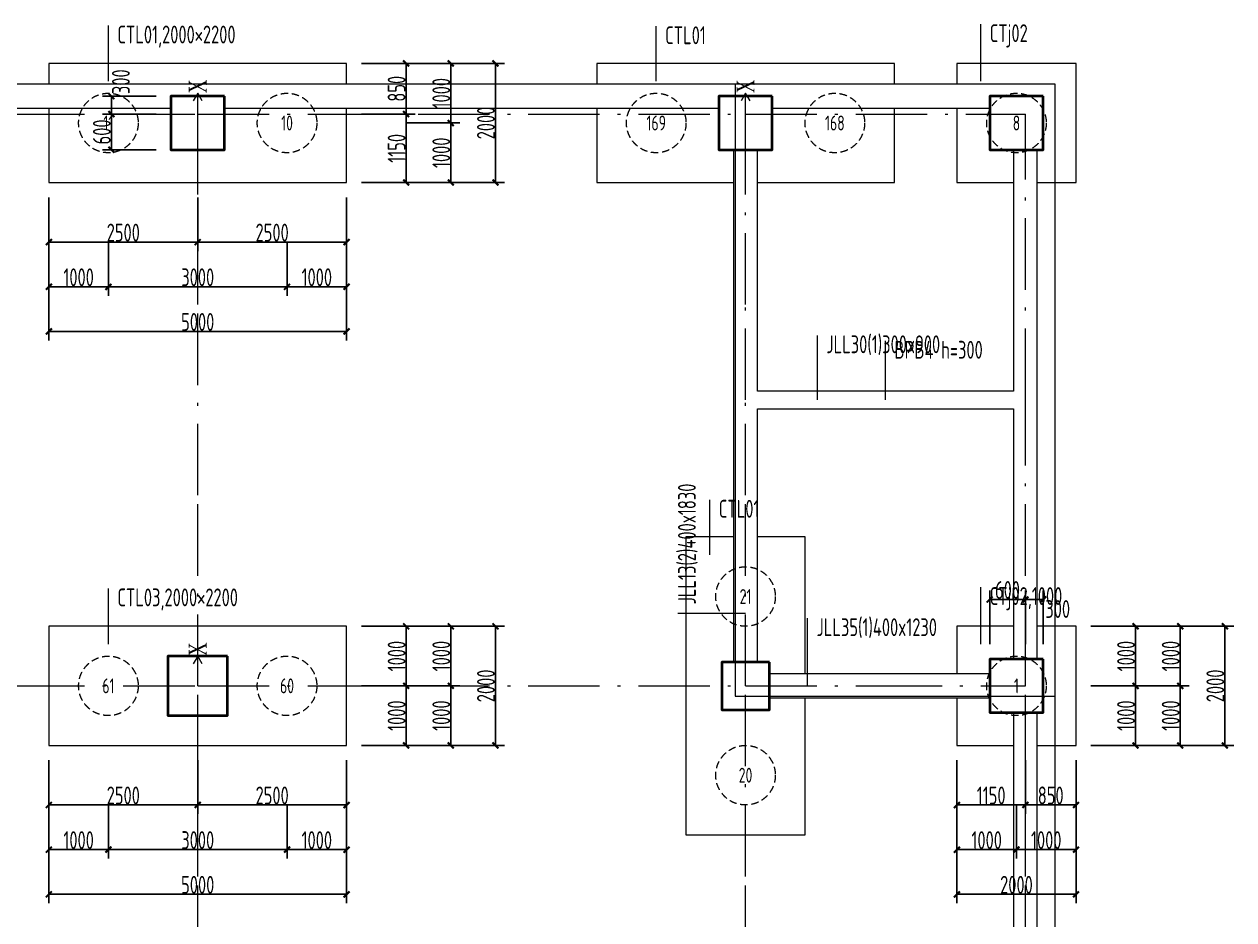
# Model space of a CAD drawing. Header units: millimetres. Extents: x -865 to 70685, y -24438 to 83753.
# Drawn here: x 49971 to 70285, y 68316 to 83353 of the extents above; entities that cross this region are included whole.
import ezdxf
from ezdxf.enums import TextEntityAlignment as Align

# ---------------------------------------------------------------- set-up
doc = ezdxf.new("R2010")
doc.units = ezdxf.units.MM
doc.header["$MEASUREMENT"] = 0
doc.linetypes.add('点划线', pattern=[1850, 1200, -300, 50, -300])
doc.linetypes.add('短虚线', pattern=[187.5, 125, -62.5])
for name, color, linetype, lineweight in [('基础构件标注', 3, 'Continuous', 18), ('基础梁集中标注', 2, 'Continuous', 18), ('基础集中标注', 7, 'Continuous', 18), ('承台基础', 23, 'Continuous', 18), ('承台集中标注', 7, 'Continuous', 18), ('拉梁', 7, 'Continuous', 18), ('桩', 6, 'Continuous', 18), ('砼柱', 2, 'Continuous', 35), ('筏板基础', 7, 'Continuous', 18), ('网格', 9, '点划线', 18), ('轴线', 9, '点划线', 18)]:
    doc.layers.add(name, color=color, linetype=linetype, lineweight=lineweight)
doc.styles.add('样式 1', font='yjkeng.shx', dxfattribs={"width": 0.7, "height": 300, "bigfont": 'yjkchn.shx'})
doc.styles.add('样式 6', font='', dxfattribs={"width": 0.7, "height": 500})
doc.styles.add('盈建科标注', font='yjkeng.shx', dxfattribs={"width": 0.7, "height": 300, "bigfont": 'yjkchn.shx'})
doc.styles.get('样式 6').set_extended_font_data('Times New Roman')
doc.dimstyles.new('盈建科结构', dxfattribs={"dimscale": 100, "dimtxt": 3, "dimasz": 1, "dimexe": 1.5, "dimexo": 1.5, "dimgap": 1, "dimtad": 1, "dimdec": 0, "dimzin": 0, "dimdsep": 46, "dimtxsty": '盈建科标注', "dimblk": 'ARCHTICK', "dimcen": 0.09, "dimclrt": 7, "dimadec": 0, "dimazin": 0, "dimtfac": 1, "dimtdec": 4, "dimtix": 1, "dimtmove": 2, "dimatfit": 3, "dimfxl": 1, "dimtolj": 1, "dimtzin": 0, "dimarcsym": 0})

# ---------------------------------------------------------------- blocks, each defined once
blk = doc.blocks.new('_ArchTick')
at = {"color": 0, "const_width": 0.35}
blk.add_lwpolyline([(-0.5, -0.5), (0.5, 0.5)], dxfattribs=at)
blk = doc.blocks.new('*D2')
at = {"layer": 'Defpoints', "color": 0}
for p in [(65635, 71244), (66785, 71244), (66785, 70244)]:
    blk.add_point(p, dxfattribs=at)
at = {"layer": '基础构件标注', "color": 0, "lineweight": -2}
for p, q in [((65635, 70994), (65635, 70094)), ((66785, 70994), (66785, 70094)), ((65635, 70244), (66785, 70244))]:
    blk.add_line(p, q, dxfattribs=at)
at = {"layer": '基础构件标注', "color": 0, "lineweight": -2, "xscale": 100, "yscale": 100, "zscale": 100, "rotation": 180}
blk.add_blockref('_ArchTick', (65635, 70244), dxfattribs=at)
at = {"layer": '基础构件标注', "color": 0, "lineweight": -2, "xscale": 100, "yscale": 100, "zscale": 100}
blk.add_blockref('_ArchTick', (66785, 70244), dxfattribs=at)
at = {"layer": '基础构件标注', "color": 7, "lineweight": 18, "insert": (66210, 70404), "char_height": 300, "attachment_point": 5, "style": '盈建科标注'}
blk.add_mtext('\\A1;1150', dxfattribs=at)
blk = doc.blocks.new('*D3')
at = {"layer": 'Defpoints', "color": 0}
for p in [(66785, 71244), (67635, 71244), (67635, 70244)]:
    blk.add_point(p, dxfattribs=at)
at = {"layer": '基础构件标注', "color": 0, "lineweight": -2}
for p, q in [((66785, 70994), (66785, 70094)), ((67635, 70994), (67635, 70094)), ((66785, 70244), (67635, 70244))]:
    blk.add_line(p, q, dxfattribs=at)
at = {"layer": '基础构件标注', "color": 0, "lineweight": -2, "xscale": 100, "yscale": 100, "zscale": 100, "rotation": 180}
blk.add_blockref('_ArchTick', (66785, 70244), dxfattribs=at)
at = {"layer": '基础构件标注', "color": 0, "lineweight": -2, "xscale": 100, "yscale": 100, "zscale": 100}
blk.add_blockref('_ArchTick', (67635, 70244), dxfattribs=at)
at = {"layer": '基础构件标注', "color": 7, "lineweight": 18, "insert": (67210, 70404), "char_height": 300, "attachment_point": 5, "style": '盈建科标注'}
blk.add_mtext('\\A1;850', dxfattribs=at)
blk = doc.blocks.new('*D4')
at = {"layer": 'Defpoints', "color": 0}
for p in [(65635, 70244), (66635, 70244), (66635, 69494)]:
    blk.add_point(p, dxfattribs=at)
at = {"layer": '基础构件标注', "color": 0, "lineweight": -2}
for p, q in [((65635, 70244), (65635, 69344)), ((66635, 70244), (66635, 69344)), ((65635, 69494), (66635, 69494))]:
    blk.add_line(p, q, dxfattribs=at)
at = {"layer": '基础构件标注', "color": 0, "lineweight": -2, "xscale": 100, "yscale": 100, "zscale": 100, "rotation": 180}
blk.add_blockref('_ArchTick', (65635, 69494), dxfattribs=at)
at = {"layer": '基础构件标注', "color": 0, "lineweight": -2, "xscale": 100, "yscale": 100, "zscale": 100}
blk.add_blockref('_ArchTick', (66635, 69494), dxfattribs=at)
at = {"layer": '基础构件标注', "color": 7, "lineweight": 18, "insert": (66135, 69654), "char_height": 300, "attachment_point": 5, "style": '盈建科标注'}
blk.add_mtext('\\A1;1000', dxfattribs=at)
blk = doc.blocks.new('*D5')
at = {"layer": 'Defpoints', "color": 0}
for p in [(66635, 70244), (67635, 70244), (67635, 69494)]:
    blk.add_point(p, dxfattribs=at)
at = {"layer": '基础构件标注', "color": 0, "lineweight": -2}
for p, q in [((66635, 70244), (66635, 69344)), ((67635, 70244), (67635, 69344)), ((66635, 69494), (67635, 69494))]:
    blk.add_line(p, q, dxfattribs=at)
at = {"layer": '基础构件标注', "color": 0, "lineweight": -2, "xscale": 100, "yscale": 100, "zscale": 100, "rotation": 180}
blk.add_blockref('_ArchTick', (66635, 69494), dxfattribs=at)
at = {"layer": '基础构件标注', "color": 0, "lineweight": -2, "xscale": 100, "yscale": 100, "zscale": 100}
blk.add_blockref('_ArchTick', (67635, 69494), dxfattribs=at)
at = {"layer": '基础构件标注', "color": 7, "lineweight": 18, "insert": (67135, 69654), "char_height": 300, "attachment_point": 5, "style": '盈建科标注'}
blk.add_mtext('\\A1;1000', dxfattribs=at)
blk = doc.blocks.new('*D6')
at = {"layer": 'Defpoints', "color": 0}
for p in [(65635, 71244), (67635, 71244), (67635, 68744)]:
    blk.add_point(p, dxfattribs=at)
at = {"layer": '基础构件标注', "color": 0, "lineweight": -2}
for p, q in [((65635, 70994), (65635, 68594)), ((67635, 70994), (67635, 68594)), ((65635, 68744), (67635, 68744))]:
    blk.add_line(p, q, dxfattribs=at)
at = {"layer": '基础构件标注', "color": 0, "lineweight": -2, "xscale": 100, "yscale": 100, "zscale": 100, "rotation": 180}
blk.add_blockref('_ArchTick', (65635, 68744), dxfattribs=at)
at = {"layer": '基础构件标注', "color": 0, "lineweight": -2, "xscale": 100, "yscale": 100, "zscale": 100}
blk.add_blockref('_ArchTick', (67635, 68744), dxfattribs=at)
at = {"layer": '基础构件标注', "color": 7, "lineweight": 18, "insert": (66635, 68904), "char_height": 300, "attachment_point": 5, "style": '盈建科标注'}
blk.add_mtext('\\A1;2000', dxfattribs=at)
blk = doc.blocks.new('*D7')
at = {"layer": 'Defpoints', "color": 0}
for p in [(67635, 72244), (68635, 72244), (67635, 71244)]:
    blk.add_point(p, dxfattribs=at)
at = {"layer": '基础构件标注', "color": 0, "lineweight": -2}
for p, q in [((67885, 72244), (68785, 72244)), ((68635, 71244), (68635, 72244)), ((67885, 71244), (68785, 71244))]:
    blk.add_line(p, q, dxfattribs=at)
at = {"layer": '基础构件标注', "color": 0, "lineweight": -2, "xscale": 100, "yscale": 100, "zscale": 100}
for p, rotation in [((68635, 72244), 90), ((68635, 71244), 270)]:
    blk.add_blockref('_ArchTick', p, dxfattribs=dict(at, rotation=rotation))
at = {"layer": '基础构件标注', "color": 7, "lineweight": 18, "insert": (68475, 71744), "char_height": 300, "attachment_point": 5, "rotation": 90, "style": '盈建科标注'}
blk.add_mtext('\\A1;1000', dxfattribs=at)
blk = doc.blocks.new('*D8')
at = {"layer": 'Defpoints', "color": 0}
for p in [(67635, 73244), (68635, 73244), (67635, 72244)]:
    blk.add_point(p, dxfattribs=at)
at = {"layer": '基础构件标注', "color": 0, "lineweight": -2}
for p, q in [((67885, 73244), (68785, 73244)), ((68635, 72244), (68635, 73244)), ((67885, 72244), (68785, 72244))]:
    blk.add_line(p, q, dxfattribs=at)
at = {"layer": '基础构件标注', "color": 0, "lineweight": -2, "xscale": 100, "yscale": 100, "zscale": 100}
for p, rotation in [((68635, 73244), 90), ((68635, 72244), 270)]:
    blk.add_blockref('_ArchTick', p, dxfattribs=dict(at, rotation=rotation))
at = {"layer": '基础构件标注', "color": 7, "lineweight": 18, "insert": (68475, 72744), "char_height": 300, "attachment_point": 5, "rotation": 90, "style": '盈建科标注'}
blk.add_mtext('\\A1;1000', dxfattribs=at)
blk = doc.blocks.new('*D9')
at = {"layer": 'Defpoints', "color": 0}
for p in [(68635, 72244), (69385, 72244), (68635, 71244)]:
    blk.add_point(p, dxfattribs=at)
at = {"layer": '基础构件标注', "color": 0, "lineweight": -2}
for p, q in [((68635, 72244), (69535, 72244)), ((69385, 71244), (69385, 72244)), ((68635, 71244), (69535, 71244))]:
    blk.add_line(p, q, dxfattribs=at)
at = {"layer": '基础构件标注', "color": 0, "lineweight": -2, "xscale": 100, "yscale": 100, "zscale": 100}
for p, rotation in [((69385, 72244), 90), ((69385, 71244), 270)]:
    blk.add_blockref('_ArchTick', p, dxfattribs=dict(at, rotation=rotation))
at = {"layer": '基础构件标注', "color": 7, "lineweight": 18, "insert": (69225, 71744), "char_height": 300, "attachment_point": 5, "rotation": 90, "style": '盈建科标注'}
blk.add_mtext('\\A1;1000', dxfattribs=at)
blk = doc.blocks.new('*D10')
at = {"layer": 'Defpoints', "color": 0}
for p in [(68635, 73244), (69385, 73244), (68635, 72244)]:
    blk.add_point(p, dxfattribs=at)
at = {"layer": '基础构件标注', "color": 0, "lineweight": -2}
for p, q in [((68635, 73244), (69535, 73244)), ((69385, 72244), (69385, 73244)), ((68635, 72244), (69535, 72244))]:
    blk.add_line(p, q, dxfattribs=at)
at = {"layer": '基础构件标注', "color": 0, "lineweight": -2, "xscale": 100, "yscale": 100, "zscale": 100}
for p, rotation in [((69385, 73244), 90), ((69385, 72244), 270)]:
    blk.add_blockref('_ArchTick', p, dxfattribs=dict(at, rotation=rotation))
at = {"layer": '基础构件标注', "color": 7, "lineweight": 18, "insert": (69225, 72744), "char_height": 300, "attachment_point": 5, "rotation": 90, "style": '盈建科标注'}
blk.add_mtext('\\A1;1000', dxfattribs=at)
blk = doc.blocks.new('*D11')
at = {"layer": 'Defpoints', "color": 0}
for p in [(67635, 73244), (70135, 73244), (67635, 71244)]:
    blk.add_point(p, dxfattribs=at)
at = {"layer": '基础构件标注', "color": 0, "lineweight": -2}
for p, q in [((67885, 73244), (70285, 73244)), ((70135, 71244), (70135, 73244)), ((67885, 71244), (70285, 71244))]:
    blk.add_line(p, q, dxfattribs=at)
at = {"layer": '基础构件标注', "color": 0, "lineweight": -2, "xscale": 100, "yscale": 100, "zscale": 100}
for p, rotation in [((70135, 73244), 90), ((70135, 71244), 270)]:
    blk.add_blockref('_ArchTick', p, dxfattribs=dict(at, rotation=rotation))
at = {"layer": '基础构件标注', "color": 7, "lineweight": 18, "insert": (69975, 72244), "char_height": 300, "attachment_point": 5, "rotation": 90, "style": '盈建科标注'}
blk.add_mtext('\\A1;2000', dxfattribs=at)
blk = doc.blocks.new('*D12')
at = {"layer": 'Defpoints', "color": 0}
for p in [(66785, 73694), (66185, 72694), (66785, 72694)]:
    blk.add_point(p, dxfattribs=at)
at = {"layer": '基础构件标注', "color": 0, "lineweight": -2}
for p, q in [((66185, 72944), (66185, 73844)), ((66785, 72944), (66785, 73844)), ((66185, 73694), (66785, 73694))]:
    blk.add_line(p, q, dxfattribs=at)
at = {"layer": '基础构件标注', "color": 0, "lineweight": -2, "xscale": 100, "yscale": 100, "zscale": 100, "rotation": 180}
blk.add_blockref('_ArchTick', (66185, 73694), dxfattribs=at)
at = {"layer": '基础构件标注', "color": 0, "lineweight": -2, "xscale": 100, "yscale": 100, "zscale": 100}
blk.add_blockref('_ArchTick', (66785, 73694), dxfattribs=at)
at = {"layer": '基础构件标注', "color": 7, "lineweight": 18, "insert": (66485, 73854), "char_height": 300, "attachment_point": 5, "style": '盈建科标注'}
blk.add_mtext('\\A1;600', dxfattribs=at)
blk = doc.blocks.new('*D13')
at = {"layer": 'Defpoints', "color": 0}
for p in [(67085, 73694), (66785, 72694), (67085, 72694)]:
    blk.add_point(p, dxfattribs=at)
at = {"layer": '基础构件标注', "color": 0, "lineweight": -2}
for p, q in [((66785, 72944), (66785, 73844)), ((67085, 72944), (67085, 73844)), ((66785, 73694), (67085, 73694))]:
    blk.add_line(p, q, dxfattribs=at)
at = {"layer": '基础构件标注', "color": 0, "lineweight": -2, "xscale": 100, "yscale": 100, "zscale": 100, "rotation": 180}
blk.add_blockref('_ArchTick', (66785, 73694), dxfattribs=at)
at = {"layer": '基础构件标注', "color": 0, "lineweight": -2, "xscale": 100, "yscale": 100, "zscale": 100}
blk.add_blockref('_ArchTick', (67085, 73694), dxfattribs=at)
at = {"layer": '基础构件标注', "color": 7, "lineweight": 18, "insert": (67328, 73534), "char_height": 300, "attachment_point": 5, "style": '盈建科标注'}
blk.add_mtext('\\A1;300', dxfattribs=at)
blk = doc.blocks.new('*D41')
at = {"layer": 'Defpoints', "color": 0}
for p in [(55385, 81844), (56385, 81844), (55385, 80694)]:
    blk.add_point(p, dxfattribs=at)
at = {"layer": '基础构件标注', "color": 0, "lineweight": -2}
for p, q in [((55635, 81844), (56535, 81844)), ((56385, 80694), (56385, 81844)), ((55635, 80694), (56535, 80694))]:
    blk.add_line(p, q, dxfattribs=at)
at = {"layer": '基础构件标注', "color": 0, "lineweight": -2, "xscale": 100, "yscale": 100, "zscale": 100}
for p, rotation in [((56385, 81844), 90.00000250447822), ((56385, 80694), 270.0000025044782)]:
    blk.add_blockref('_ArchTick', p, dxfattribs=dict(at, rotation=rotation))
at = {"layer": '基础构件标注', "color": 7, "lineweight": 18, "insert": (56225, 81269), "char_height": 300, "attachment_point": 5, "rotation": 90, "style": '盈建科标注'}
blk.add_mtext('\\A1;1150', dxfattribs=at)
blk = doc.blocks.new('*D42')
at = {"layer": 'Defpoints', "color": 0}
for p in [(55385, 82694), (56385, 82694), (55385, 81844)]:
    blk.add_point(p, dxfattribs=at)
at = {"layer": '基础构件标注', "color": 0, "lineweight": -2}
for p, q in [((55635, 82694), (56535, 82694)), ((56385, 81844), (56385, 82694)), ((55635, 81844), (56535, 81844))]:
    blk.add_line(p, q, dxfattribs=at)
at = {"layer": '基础构件标注', "color": 0, "lineweight": -2, "xscale": 100, "yscale": 100, "zscale": 100}
for p, rotation in [((56385, 82694), 90.00000250447789), ((56385, 81844), 270.0000025044779)]:
    blk.add_blockref('_ArchTick', p, dxfattribs=dict(at, rotation=rotation))
at = {"layer": '基础构件标注', "color": 7, "lineweight": 18, "insert": (56225, 82269), "char_height": 300, "attachment_point": 5, "rotation": 90, "style": '盈建科标注'}
blk.add_mtext('\\A1;850', dxfattribs=at)
blk = doc.blocks.new('*D43')
at = {"layer": 'Defpoints', "color": 0}
for p in [(56385, 81694), (57135, 81694), (56385, 80694)]:
    blk.add_point(p, dxfattribs=at)
at = {"layer": '基础构件标注', "color": 0, "lineweight": -2}
for p, q in [((56385, 81694), (57285, 81694)), ((57135, 80694), (57135, 81694)), ((56385, 80694), (57285, 80694))]:
    blk.add_line(p, q, dxfattribs=at)
at = {"layer": '基础构件标注', "color": 0, "lineweight": -2, "xscale": 100, "yscale": 100, "zscale": 100}
for p, rotation in [((57135, 81694), 90.00000250447826), ((57135, 80694), 270.0000025044783)]:
    blk.add_blockref('_ArchTick', p, dxfattribs=dict(at, rotation=rotation))
at = {"layer": '基础构件标注', "color": 7, "lineweight": 18, "insert": (56975, 81194), "char_height": 300, "attachment_point": 5, "rotation": 90, "style": '盈建科标注'}
blk.add_mtext('\\A1;1000', dxfattribs=at)
blk = doc.blocks.new('*D44')
at = {"layer": 'Defpoints', "color": 0}
for p in [(56385, 82694), (57135, 82694), (56385, 81694)]:
    blk.add_point(p, dxfattribs=at)
at = {"layer": '基础构件标注', "color": 0, "lineweight": -2}
for p, q in [((56385, 82694), (57285, 82694)), ((57135, 81694), (57135, 82694)), ((56385, 81694), (57285, 81694))]:
    blk.add_line(p, q, dxfattribs=at)
at = {"layer": '基础构件标注', "color": 0, "lineweight": -2, "xscale": 100, "yscale": 100, "zscale": 100}
for p, rotation in [((57135, 82694), 90.00000250447792), ((57135, 81694), 270.0000025044779)]:
    blk.add_blockref('_ArchTick', p, dxfattribs=dict(at, rotation=rotation))
at = {"layer": '基础构件标注', "color": 7, "lineweight": 18, "insert": (56975, 82194), "char_height": 300, "attachment_point": 5, "rotation": 90, "style": '盈建科标注'}
blk.add_mtext('\\A1;1000', dxfattribs=at)
blk = doc.blocks.new('*D45')
at = {"layer": 'Defpoints', "color": 0}
for p in [(55385, 82694), (57885, 82694), (55385, 80694)]:
    blk.add_point(p, dxfattribs=at)
at = {"layer": '基础构件标注', "color": 0, "lineweight": -2}
for p, q in [((55635, 82694), (58035, 82694)), ((57885, 80694), (57885, 82694)), ((55635, 80694), (58035, 80694))]:
    blk.add_line(p, q, dxfattribs=at)
at = {"layer": '基础构件标注', "color": 0, "lineweight": -2, "xscale": 100, "yscale": 100, "zscale": 100}
for p, rotation in [((57885, 82694), 90.00000250447809), ((57885, 80694), 270.0000025044781)]:
    blk.add_blockref('_ArchTick', p, dxfattribs=dict(at, rotation=rotation))
at = {"layer": '基础构件标注', "color": 7, "lineweight": 18, "insert": (57725, 81694), "char_height": 300, "attachment_point": 5, "rotation": 90, "style": '盈建科标注'}
blk.add_mtext('\\A1;2000', dxfattribs=at)
blk = doc.blocks.new('*D46')
at = {"layer": 'Defpoints', "color": 0}
for p in [(50385, 80694), (52885, 80694), (52885, 79694)]:
    blk.add_point(p, dxfattribs=at)
at = {"layer": '基础构件标注', "color": 0, "lineweight": -2}
for p, q in [((50385, 80444), (50385, 79544)), ((52885, 80444), (52885, 79544)), ((50385, 79694), (52885, 79694))]:
    blk.add_line(p, q, dxfattribs=at)
at = {"layer": '基础构件标注', "color": 0, "lineweight": -2, "xscale": 100, "yscale": 100, "zscale": 100}
for p, rotation in [((50385, 79694), 180.0000025044783), ((52885, 79694), 2.504478283644483e-06)]:
    blk.add_blockref('_ArchTick', p, dxfattribs=dict(at, rotation=rotation))
at = {"layer": '基础构件标注', "color": 7, "lineweight": 18, "insert": (51635, 79854), "char_height": 300, "attachment_point": 5, "rotation": 0, "style": '盈建科标注'}
blk.add_mtext('\\A1;2500', dxfattribs=at)
blk = doc.blocks.new('*D47')
at = {"layer": 'Defpoints', "color": 0}
for p in [(52885, 80694), (55385, 80694), (55385, 79694)]:
    blk.add_point(p, dxfattribs=at)
at = {"layer": '基础构件标注', "color": 0, "lineweight": -2}
for p, q in [((52885, 80444), (52885, 79544)), ((55385, 80444), (55385, 79544)), ((52885, 79694), (55385, 79694))]:
    blk.add_line(p, q, dxfattribs=at)
at = {"layer": '基础构件标注', "color": 0, "lineweight": -2, "xscale": 100, "yscale": 100, "zscale": 100}
for p, rotation in [((52885, 79694), 180.0000025044783), ((55385, 79694), 2.504478296781396e-06)]:
    blk.add_blockref('_ArchTick', p, dxfattribs=dict(at, rotation=rotation))
at = {"layer": '基础构件标注', "color": 7, "lineweight": 18, "insert": (54135, 79854), "char_height": 300, "attachment_point": 5, "rotation": 0, "style": '盈建科标注'}
blk.add_mtext('\\A1;2500', dxfattribs=at)
blk = doc.blocks.new('*D48')
at = {"layer": 'Defpoints', "color": 0}
for p in [(50385, 79694), (51385, 79694), (51385, 78944)]:
    blk.add_point(p, dxfattribs=at)
at = {"layer": '基础构件标注', "color": 0, "lineweight": -2}
for p, q in [((50385, 79694), (50385, 78794)), ((51385, 79694), (51385, 78794)), ((50385, 78944), (51385, 78944))]:
    blk.add_line(p, q, dxfattribs=at)
at = {"layer": '基础构件标注', "color": 0, "lineweight": -2, "xscale": 100, "yscale": 100, "zscale": 100}
for p, rotation in [((50385, 78944), 180.0000025044781), ((51385, 78944), 2.504478184797062e-06)]:
    blk.add_blockref('_ArchTick', p, dxfattribs=dict(at, rotation=rotation))
at = {"layer": '基础构件标注', "color": 7, "lineweight": 18, "insert": (50885, 79104), "char_height": 300, "attachment_point": 5, "rotation": 0, "style": '盈建科标注'}
blk.add_mtext('\\A1;1000', dxfattribs=at)
blk = doc.blocks.new('*D49')
at = {"layer": 'Defpoints', "color": 0}
for p in [(51385, 79694), (54385, 79694), (54385, 78944)]:
    blk.add_point(p, dxfattribs=at)
at = {"layer": '基础构件标注', "color": 0, "lineweight": -2}
for p, q in [((51385, 79694), (51385, 78794)), ((54385, 79694), (54385, 78794)), ((51385, 78944), (54385, 78944))]:
    blk.add_line(p, q, dxfattribs=at)
at = {"layer": '基础构件标注', "color": 0, "lineweight": -2, "xscale": 100, "yscale": 100, "zscale": 100}
for p, rotation in [((51385, 78944), 180.0000025044783), ((54385, 78944), 2.504478290212942e-06)]:
    blk.add_blockref('_ArchTick', p, dxfattribs=dict(at, rotation=rotation))
at = {"layer": '基础构件标注', "color": 7, "lineweight": 18, "insert": (52885, 79104), "char_height": 300, "attachment_point": 5, "rotation": 0, "style": '盈建科标注'}
blk.add_mtext('\\A1;3000', dxfattribs=at)
blk = doc.blocks.new('*D50')
at = {"layer": 'Defpoints', "color": 0}
for p in [(54385, 79694), (55385, 79694), (55385, 78944)]:
    blk.add_point(p, dxfattribs=at)
at = {"layer": '基础构件标注', "color": 0, "lineweight": -2}
for p, q in [((54385, 79694), (54385, 78794)), ((55385, 79694), (55385, 78794)), ((54385, 78944), (55385, 78944))]:
    blk.add_line(p, q, dxfattribs=at)
at = {"layer": '基础构件标注', "color": 0, "lineweight": -2, "xscale": 100, "yscale": 100, "zscale": 100}
for p, rotation in [((54385, 78944), 180.0000025044784), ((55385, 78944), 2.504478395628888e-06)]:
    blk.add_blockref('_ArchTick', p, dxfattribs=dict(at, rotation=rotation))
at = {"layer": '基础构件标注', "color": 7, "lineweight": 18, "insert": (54885, 79104), "char_height": 300, "attachment_point": 5, "rotation": 0, "style": '盈建科标注'}
blk.add_mtext('\\A1;1000', dxfattribs=at)
blk = doc.blocks.new('*D51')
at = {"layer": 'Defpoints', "color": 0}
for p in [(50385, 80694), (55385, 80694), (55385, 78194)]:
    blk.add_point(p, dxfattribs=at)
at = {"layer": '基础构件标注', "color": 0, "lineweight": -2}
for p, q in [((50385, 80444), (50385, 78044)), ((55385, 80444), (55385, 78044)), ((50385, 78194), (55385, 78194))]:
    blk.add_line(p, q, dxfattribs=at)
at = {"layer": '基础构件标注', "color": 0, "lineweight": -2, "xscale": 100, "yscale": 100, "zscale": 100}
for p, rotation in [((50385, 78194), 180.0000025044783), ((55385, 78194), 2.504478290212939e-06)]:
    blk.add_blockref('_ArchTick', p, dxfattribs=dict(at, rotation=rotation))
at = {"layer": '基础构件标注', "color": 7, "lineweight": 18, "insert": (52885, 78354), "char_height": 300, "attachment_point": 5, "rotation": 0, "style": '盈建科标注'}
blk.add_mtext('\\A1;5000', dxfattribs=at)
blk = doc.blocks.new('*D52')
at = {"layer": 'Defpoints', "color": 0}
for p in [(51434.984, 81843.97), (52434.984, 81843.97), (52434.984, 81243.97)]:
    blk.add_point(p, dxfattribs=at)
at = {"layer": '基础构件标注', "color": 0, "lineweight": -2}
for p, q in [((52184.984, 81843.97), (51284.984, 81843.97)), ((51434.984, 81243.97), (51434.984, 81843.97)), ((52184.984, 81243.97), (51284.984, 81243.97))]:
    blk.add_line(p, q, dxfattribs=at)
at = {"layer": '基础构件标注', "color": 0, "lineweight": -2, "xscale": 100, "yscale": 100, "zscale": 100}
for p, rotation in [((51434.984, 81843.97), 90), ((51434.984, 81243.97), 270)]:
    blk.add_blockref('_ArchTick', p, dxfattribs=dict(at, rotation=rotation))
at = {"layer": '基础构件标注', "color": 7, "lineweight": 18, "insert": (51274.984, 81543.97), "char_height": 300, "attachment_point": 5, "rotation": 90, "style": '盈建科标注'}
blk.add_mtext('\\A1;600', dxfattribs=at)
blk = doc.blocks.new('*D53')
at = {"layer": 'Defpoints', "color": 0}
for p in [(51435, 82144), (52435, 82144), (52435, 81844)]:
    blk.add_point(p, dxfattribs=at)
at = {"layer": '基础构件标注', "color": 0, "lineweight": -2}
for p, q in [((52185, 82144), (51285, 82144)), ((51435, 81844), (51435, 82144)), ((52185, 81844), (51285, 81844))]:
    blk.add_line(p, q, dxfattribs=at)
at = {"layer": '基础构件标注', "color": 0, "lineweight": -2, "xscale": 100, "yscale": 100, "zscale": 100}
for p, rotation in [((51435, 82144), 90), ((51435, 81844), 270)]:
    blk.add_blockref('_ArchTick', p, dxfattribs=dict(at, rotation=rotation))
at = {"layer": '基础构件标注', "color": 7, "lineweight": 18, "insert": (51595, 82387), "char_height": 300, "attachment_point": 5, "rotation": 90, "style": '盈建科标注'}
blk.add_mtext('\\A1;300', dxfattribs=at)
blk = doc.blocks.new('*D77')
at = {"layer": 'Defpoints', "color": 0}
for p in [(55385, 72244), (56385, 72244), (55385, 71244)]:
    blk.add_point(p, dxfattribs=at)
at = {"layer": '基础构件标注', "color": 0, "lineweight": -2}
for p, q in [((55635, 72244), (56535, 72244)), ((56385, 71244), (56385, 72244)), ((55635, 71244), (56535, 71244))]:
    blk.add_line(p, q, dxfattribs=at)
at = {"layer": '基础构件标注', "color": 0, "lineweight": -2, "xscale": 100, "yscale": 100, "zscale": 100}
for p, rotation in [((56385, 72244), 90.00000250447788), ((56385, 71244), 270.0000025044778)]:
    blk.add_blockref('_ArchTick', p, dxfattribs=dict(at, rotation=rotation))
at = {"layer": '基础构件标注', "color": 7, "lineweight": 18, "insert": (56225, 71744), "char_height": 300, "attachment_point": 5, "rotation": 90, "style": '盈建科标注'}
blk.add_mtext('\\A1;1000', dxfattribs=at)
blk = doc.blocks.new('*D78')
at = {"layer": 'Defpoints', "color": 0}
for p in [(55385, 73244), (56385, 73244), (55385, 72244)]:
    blk.add_point(p, dxfattribs=at)
at = {"layer": '基础构件标注', "color": 0, "lineweight": -2}
for p, q in [((55635, 73244), (56535, 73244)), ((56385, 72244), (56385, 73244)), ((55635, 72244), (56535, 72244))]:
    blk.add_line(p, q, dxfattribs=at)
at = {"layer": '基础构件标注', "color": 0, "lineweight": -2, "xscale": 100, "yscale": 100, "zscale": 100}
for p, rotation in [((56385, 73244), 90.00000250447829), ((56385, 72244), 270.0000025044783)]:
    blk.add_blockref('_ArchTick', p, dxfattribs=dict(at, rotation=rotation))
at = {"layer": '基础构件标注', "color": 7, "lineweight": 18, "insert": (56225, 72744), "char_height": 300, "attachment_point": 5, "rotation": 90, "style": '盈建科标注'}
blk.add_mtext('\\A1;1000', dxfattribs=at)
blk = doc.blocks.new('*D79')
at = {"layer": 'Defpoints', "color": 0}
for p in [(56385, 72244), (57135, 72244), (56385, 71244)]:
    blk.add_point(p, dxfattribs=at)
at = {"layer": '基础构件标注', "color": 0, "lineweight": -2}
for p, q in [((56385, 72244), (57285, 72244)), ((57135, 71244), (57135, 72244)), ((56385, 71244), (57285, 71244))]:
    blk.add_line(p, q, dxfattribs=at)
at = {"layer": '基础构件标注', "color": 0, "lineweight": -2, "xscale": 100, "yscale": 100, "zscale": 100}
for p, rotation in [((57135, 72244), 90.00000250447826), ((57135, 71244), 270.0000025044783)]:
    blk.add_blockref('_ArchTick', p, dxfattribs=dict(at, rotation=rotation))
at = {"layer": '基础构件标注', "color": 7, "lineweight": 18, "insert": (56975, 71744), "char_height": 300, "attachment_point": 5, "rotation": 90, "style": '盈建科标注'}
blk.add_mtext('\\A1;1000', dxfattribs=at)
blk = doc.blocks.new('*D80')
at = {"layer": 'Defpoints', "color": 0}
for p in [(56385, 73244), (57135, 73244), (56385, 72244)]:
    blk.add_point(p, dxfattribs=at)
at = {"layer": '基础构件标注', "color": 0, "lineweight": -2}
for p, q in [((56385, 73244), (57285, 73244)), ((57135, 72244), (57135, 73244)), ((56385, 72244), (57285, 72244))]:
    blk.add_line(p, q, dxfattribs=at)
at = {"layer": '基础构件标注', "color": 0, "lineweight": -2, "xscale": 100, "yscale": 100, "zscale": 100}
for p, rotation in [((57135, 73244), 90.00000250447792), ((57135, 72244), 270.0000025044779)]:
    blk.add_blockref('_ArchTick', p, dxfattribs=dict(at, rotation=rotation))
at = {"layer": '基础构件标注', "color": 7, "lineweight": 18, "insert": (56975, 72744), "char_height": 300, "attachment_point": 5, "rotation": 90, "style": '盈建科标注'}
blk.add_mtext('\\A1;1000', dxfattribs=at)
blk = doc.blocks.new('*D81')
at = {"layer": 'Defpoints', "color": 0}
for p in [(55385, 73244), (57885, 73244), (55385, 71244)]:
    blk.add_point(p, dxfattribs=at)
at = {"layer": '基础构件标注', "color": 0, "lineweight": -2}
for p, q in [((55635, 73244), (58035, 73244)), ((57885, 71244), (57885, 73244)), ((55635, 71244), (58035, 71244))]:
    blk.add_line(p, q, dxfattribs=at)
at = {"layer": '基础构件标注', "color": 0, "lineweight": -2, "xscale": 100, "yscale": 100, "zscale": 100}
for p, rotation in [((57885, 73244), 90.00000250447809), ((57885, 71244), 270.0000025044781)]:
    blk.add_blockref('_ArchTick', p, dxfattribs=dict(at, rotation=rotation))
at = {"layer": '基础构件标注', "color": 7, "lineweight": 18, "insert": (57725, 72244), "char_height": 300, "attachment_point": 5, "rotation": 90, "style": '盈建科标注'}
blk.add_mtext('\\A1;2000', dxfattribs=at)
blk = doc.blocks.new('*D82')
at = {"layer": 'Defpoints', "color": 0}
for p in [(50385, 71244), (52885, 71244), (52885, 70244)]:
    blk.add_point(p, dxfattribs=at)
at = {"layer": '基础构件标注', "color": 0, "lineweight": -2}
for p, q in [((50385, 70994), (50385, 70094)), ((52885, 70994), (52885, 70094)), ((50385, 70244), (52885, 70244))]:
    blk.add_line(p, q, dxfattribs=at)
at = {"layer": '基础构件标注', "color": 0, "lineweight": -2, "xscale": 100, "yscale": 100, "zscale": 100}
for p, rotation in [((50385, 70244), 180.0000025044783), ((52885, 70244), 2.504478290212936e-06)]:
    blk.add_blockref('_ArchTick', p, dxfattribs=dict(at, rotation=rotation))
at = {"layer": '基础构件标注', "color": 7, "lineweight": 18, "insert": (51635, 70404), "char_height": 300, "attachment_point": 5, "rotation": 0, "style": '盈建科标注'}
blk.add_mtext('\\A1;2500', dxfattribs=at)
blk = doc.blocks.new('*D83')
at = {"layer": 'Defpoints', "color": 0}
for p in [(52885, 71244), (55385, 71244), (55385, 70244)]:
    blk.add_point(p, dxfattribs=at)
at = {"layer": '基础构件标注', "color": 0, "lineweight": -2}
for p, q in [((52885, 70994), (52885, 70094)), ((55385, 70994), (55385, 70094)), ((52885, 70244), (55385, 70244))]:
    blk.add_line(p, q, dxfattribs=at)
at = {"layer": '基础构件标注', "color": 0, "lineweight": -2, "xscale": 100, "yscale": 100, "zscale": 100}
for p, rotation in [((52885, 70244), 180.0000025044783), ((55385, 70244), 2.504478290212943e-06)]:
    blk.add_blockref('_ArchTick', p, dxfattribs=dict(at, rotation=rotation))
at = {"layer": '基础构件标注', "color": 7, "lineweight": 18, "insert": (54135, 70404), "char_height": 300, "attachment_point": 5, "rotation": 0, "style": '盈建科标注'}
blk.add_mtext('\\A1;2500', dxfattribs=at)
blk = doc.blocks.new('*D84')
at = {"layer": 'Defpoints', "color": 0}
for p in [(50385, 70244), (51385, 70244), (51385, 69494)]:
    blk.add_point(p, dxfattribs=at)
at = {"layer": '基础构件标注', "color": 0, "lineweight": -2}
for p, q in [((50385, 70244), (50385, 69344)), ((51385, 70244), (51385, 69344)), ((50385, 69494), (51385, 69494))]:
    blk.add_line(p, q, dxfattribs=at)
at = {"layer": '基础构件标注', "color": 0, "lineweight": -2, "xscale": 100, "yscale": 100, "zscale": 100}
for p, rotation in [((50385, 69494), 180.0000025044781), ((51385, 69494), 2.504478184797062e-06)]:
    blk.add_blockref('_ArchTick', p, dxfattribs=dict(at, rotation=rotation))
at = {"layer": '基础构件标注', "color": 7, "lineweight": 18, "insert": (50885, 69654), "char_height": 300, "attachment_point": 5, "rotation": 0, "style": '盈建科标注'}
blk.add_mtext('\\A1;1000', dxfattribs=at)
blk = doc.blocks.new('*D85')
at = {"layer": 'Defpoints', "color": 0}
for p in [(51385, 70244), (54385, 70244), (54385, 69494)]:
    blk.add_point(p, dxfattribs=at)
at = {"layer": '基础构件标注', "color": 0, "lineweight": -2}
for p, q in [((51385, 70244), (51385, 69344)), ((54385, 70244), (54385, 69344)), ((51385, 69494), (54385, 69494))]:
    blk.add_line(p, q, dxfattribs=at)
at = {"layer": '基础构件标注', "color": 0, "lineweight": -2, "xscale": 100, "yscale": 100, "zscale": 100}
for p, rotation in [((51385, 69494), 180.0000025044783), ((54385, 69494), 2.504478290212942e-06)]:
    blk.add_blockref('_ArchTick', p, dxfattribs=dict(at, rotation=rotation))
at = {"layer": '基础构件标注', "color": 7, "lineweight": 18, "insert": (52885, 69654), "char_height": 300, "attachment_point": 5, "rotation": 0, "style": '盈建科标注'}
blk.add_mtext('\\A1;3000', dxfattribs=at)
blk = doc.blocks.new('*D86')
at = {"layer": 'Defpoints', "color": 0}
for p in [(54385, 70244), (55385, 70244), (55385, 69494)]:
    blk.add_point(p, dxfattribs=at)
at = {"layer": '基础构件标注', "color": 0, "lineweight": -2}
for p, q in [((54385, 70244), (54385, 69344)), ((55385, 70244), (55385, 69344)), ((54385, 69494), (55385, 69494))]:
    blk.add_line(p, q, dxfattribs=at)
at = {"layer": '基础构件标注', "color": 0, "lineweight": -2, "xscale": 100, "yscale": 100, "zscale": 100}
for p, rotation in [((54385, 69494), 180.0000025044784), ((55385, 69494), 2.504478395628888e-06)]:
    blk.add_blockref('_ArchTick', p, dxfattribs=dict(at, rotation=rotation))
at = {"layer": '基础构件标注', "color": 7, "lineweight": 18, "insert": (54885, 69654), "char_height": 300, "attachment_point": 5, "rotation": 0, "style": '盈建科标注'}
blk.add_mtext('\\A1;1000', dxfattribs=at)
blk = doc.blocks.new('*D87')
at = {"layer": 'Defpoints', "color": 0}
for p in [(50385, 71244), (55385, 71244), (55385, 68744)]:
    blk.add_point(p, dxfattribs=at)
at = {"layer": '基础构件标注', "color": 0, "lineweight": -2}
for p, q in [((50385, 70994), (50385, 68594)), ((55385, 70994), (55385, 68594)), ((50385, 68744), (55385, 68744))]:
    blk.add_line(p, q, dxfattribs=at)
at = {"layer": '基础构件标注', "color": 0, "lineweight": -2, "xscale": 100, "yscale": 100, "zscale": 100}
for p, rotation in [((50385, 68744), 180.0000025044783), ((55385, 68744), 2.504478290212939e-06)]:
    blk.add_blockref('_ArchTick', p, dxfattribs=dict(at, rotation=rotation))
at = {"layer": '基础构件标注', "color": 7, "lineweight": 18, "insert": (52885, 68904), "char_height": 300, "attachment_point": 5, "rotation": 0, "style": '盈建科标注'}
blk.add_mtext('\\A1;5000', dxfattribs=at)

msp = doc.modelspace()

# ---------------------------------------------------------------- linework, layer by layer
at = {"layer": '基础梁集中标注', "lineweight": 18}
for p, q in [((63292.1, 77044), (63292.1, 78128.6)), ((62085, 73461.5), (60950.4, 73461.5)), ((63127.5, 72244), (63127.5, 73378.6))]:
    msp.add_line(p, q, dxfattribs=at)
at = {"layer": '基础集中标注', "lineweight": 18}
msp.add_line((64435, 77044), (64435, 78036.3), dxfattribs=at)
at = {"layer": '承台基础', "lineweight": 18}
for p, q in [((55385, 82694), (50385, 82694)), ((50385, 82694), (50385, 82344)), ((55385, 82344), (55385, 82694)), ((64585, 82694), (59585, 82694)), ((59585, 82694), (59585, 82344)), ((64585, 82344), (64585, 82694)), ((67635, 82694), (65635, 82694)), ((65635, 82694), (65635, 82344)), ((67635, 80694), (67635, 82694)), ((50385, 81944), (50385, 80694)), ((55385, 80694), (55385, 81944)), ((59585, 81944), (59585, 80694)), ((64585, 80694), (64585, 81944)), ((65635, 81944), (65635, 80694)), ((50385, 80694), (55385, 80694)), ((59585, 80694), (61885, 80694)), ((62285, 80694), (64585, 80694)), ((65635, 80694), (66585, 80694)), ((66985, 80694), (67635, 80694)), ((61885, 74744), (61085, 74744)), ((61085, 74744), (61085, 69744)), ((63085, 74744), (62285, 74744)), ((63085, 72444), (63085, 74744)), ((66585, 73244), (65635, 73244)), ((65635, 73244), (65635, 72444)), ((67635, 73244), (66985, 73244)), ((67635, 71244), (67635, 73244)), ((63085, 69744), (63085, 72044)), ((65635, 72044), (65635, 71244)), ((65635, 71244), (66585, 71244)), ((66985, 71244), (67635, 71244)), ((61085, 69744), (63085, 69744))]:
    msp.add_line(p, q, dxfattribs=at)
msp.add_lwpolyline([(55385, 71244), (55385, 73244), (50385, 73244), (50385, 71244)], close=True, dxfattribs=at)
at = {"layer": '承台集中标注', "lineweight": 18}
for p, q in [((51385, 82394), (51385, 83329.4)), ((60585, 82394), (60585, 83317)), ((66035, 82394), (66035, 83351.7)), ((61485, 74444), (61485, 75367)), ((51385, 72944), (51385, 73879.4)), ((66035, 72944), (66035, 73901.7))]:
    msp.add_line(p, q, dxfattribs=at)
at = {"layer": '承台集中标注', "color": 9, "lineweight": 18}
for p, q in [((52885, 81694), (52885, 82194)), ((62085, 81694), (62085, 82194)), ((52885, 72244), (52885, 72744))]:
    msp.add_line(p, q, dxfattribs=at)
for points in [[(52960, 82064.1), (52885, 82194), (52810, 82064.1)], [(62160, 82064.1), (62085, 82194), (62010, 82064.1)], [(52960, 72614.1), (52885, 72744), (52810, 72614.1)]]:
    msp.add_lwpolyline(points, dxfattribs=at)
at = {"layer": '拉梁', "lineweight": 18}
for p, q in [((52885, 82344), (42385, 82344)), ((62085, 82344), (52885, 82344)), ((66985, 82344), (62085, 82344)), ((42835, 81944), (52435, 81944)), ((53335, 81944), (61635, 81944)), ((62535, 81944), (66185, 81944)), ((61885, 81244), (61885, 78644)), ((62285, 78644), (62285, 81244)), ((66585, 81244), (66585, 77194)), ((66985, 77044), (66985, 81244)), ((61885, 78644), (61885, 77044)), ((62285, 77194), (62285, 78644)), ((61885, 77044), (61885, 75444)), ((64185, 77194), (62285, 77194)), ((66585, 77194), (64185, 77194)), ((66985, 72694), (66985, 77044)), ((62285, 75444), (62285, 76894)), ((62285, 76894), (64185, 76894)), ((64185, 76894), (66585, 76894)), ((66585, 76894), (66585, 72694)), ((61885, 75444), (61885, 72644)), ((62285, 72644), (62285, 75444)), ((64185, 72444), (62485, 72444)), ((66185, 72444), (64185, 72444)), ((62485, 72044), (64185, 72044)), ((64185, 72044), (66185, 72044)), ((66585, 71794), (66585, 69044)), ((66985, 69044), (66985, 71794)), ((66585, 69044), (66585, 65844)), ((66985, 65844), (66985, 69044))]:
    msp.add_line(p, q, dxfattribs=at)
at = {"layer": '桩', "linetype": '短虚线', "lineweight": 18}
for centre in [(51385, 81694), (54385, 81694), (60585, 81694), (63585, 81694), (66635, 81694), (62085, 73744), (51385, 72244), (54385, 72244), (66635, 72244), (62085, 70744)]:
    msp.add_circle(centre, 500, dxfattribs=at)
at = {"layer": '砼柱', "lineweight": 35}
for points in [[(53335, 82144), (52435, 82144), (52435, 81244), (53335, 81244)], [(62535, 82144), (61635, 82144), (61635, 81244), (62535, 81244)], [(67085, 82144), (66185, 82144), (66185, 81244), (67085, 81244)], [(53385, 72744), (52385, 72744), (52385, 71744), (53385, 71744)], [(62485, 72644), (61685, 72644), (61685, 71844), (62485, 71844)], [(67085, 72694), (66185, 72694), (66185, 71794), (67085, 71794)]]:
    msp.add_lwpolyline(points, close=True, dxfattribs=at)
at = {"layer": '筏板基础', "lineweight": 18}
for points in [[(-115, -19555.9), (57585, -19555.9), (57585, 33344), (67285, 33344), (67285, 82344), (-115, 82344)], [(61910, 72069), (67285, 72069), (67285, 82344), (61910, 82344)]]:
    msp.add_lwpolyline(points, close=True, dxfattribs=at)
at = {"layer": '网格', "lineweight": 18}
for p, q in [((42385, 81844), (52885, 81844)), ((52885, 81844), (62085, 81844)), ((52885, 78644), (52885, 81844)), ((62085, 81844), (66785, 81844)), ((62085, 78644), (62085, 81844)), ((66785, 77044), (66785, 81844)), ((52885, 75444), (52885, 78644)), ((62085, 77044), (62085, 78644)), ((62085, 75444), (62085, 77044)), ((66785, 72244), (66785, 77044)), ((52885, 72244), (52885, 75444)), ((62085, 72244), (62085, 75444)), ((42385, 72244), (52885, 72244)), ((52885, 72244), (62085, 72244)), ((52885, 69044), (52885, 72244)), ((62085, 72244), (64185, 72244)), ((62085, 69044), (62085, 72244)), ((64185, 72244), (66785, 72244)), ((66785, 69044), (66785, 72244)), ((52885, 65844), (52885, 69044)), ((62085, 65844), (62085, 69044)), ((66785, 65844), (66785, 69044))]:
    msp.add_line(p, q, dxfattribs=at)
at = {"layer": '轴线', "lineweight": 18}
for p, q in [((42385, 81844), (52885, 81844)), ((52885, 78644), (52885, 81844)), ((52885, 81844), (62085, 81844)), ((62085, 81844), (66785, 81844)), ((62085, 78644), (62085, 81844)), ((66785, 77044), (66785, 81844)), ((52885, 75444), (52885, 78644)), ((62085, 77044), (62085, 78644)), ((62085, 75444), (62085, 77044)), ((66785, 72244), (66785, 77044)), ((52885, 72244), (52885, 75444)), ((62085, 72244), (62085, 75444)), ((42385, 72244), (52885, 72244)), ((52885, 69044), (52885, 72244)), ((52885, 72244), (62085, 72244)), ((62085, 72244), (64185, 72244)), ((62085, 69044), (62085, 72244)), ((64185, 72244), (66785, 72244)), ((66785, 69044), (66785, 72244)), ((52885, 65844), (52885, 69044)), ((62085, 65844), (62085, 69044)), ((66785, 65844), (66785, 69044))]:
    msp.add_line(p, q, dxfattribs=at)

# ---------------------------------------------------------------- texts
at = {"layer": '基础梁集中标注', "char_height": 300, "attachment_point": 1, "line_spacing_factor": 0.85, "style": '样式 1'}
for s, insert in [('JLL30(1)300x900', (63442.1, 78128.6)), ('JLL35(1)400x1230', (63277.5, 73378.6))]:
    msp.add_mtext(s, dxfattribs=dict(at, insert=insert))
at = {"layer": '基础梁集中标注', "insert": (60950.4, 73611.5), "char_height": 300, "attachment_point": 1, "rotation": 90, "line_spacing_factor": 0.85, "style": '样式 1'}
msp.add_mtext('JLL13(2)400x1830', dxfattribs=at)
at = {"layer": '基础集中标注', "insert": (64585, 78036.3), "char_height": 300, "attachment_point": 1, "line_spacing_factor": 0.85, "style": '样式 1'}
msp.add_mtext('BPB4 h=300', dxfattribs=at)
at = {"layer": '承台集中标注', "color": 9, "style": '样式 6', "width": 0.7}
for p in [(52885, 82194), (62085, 82194), (52885, 72744)]:
    msp.add_text('X', height=300, rotation=90, dxfattribs=at).set_placement(p, align=Align.MIDDLE_LEFT)
at = {"layer": '承台集中标注', "char_height": 300, "attachment_point": 1, "rotation": 0, "line_spacing_factor": 0.85, "style": '样式 1'}
for s, insert in [('CTL01,2000×2200', (51535, 83329.4)), ('CTL01', (60735, 83317)), ('CTL03,2000×2200', (51535, 73879.4))]:
    msp.add_mtext(s, dxfattribs=dict(at, insert=insert))
at = {"layer": '承台集中标注', "char_height": 300, "attachment_point": 1, "line_spacing_factor": 0.85, "style": '样式 1'}
for s, insert in [('CTj02', (66185, 83351.7)), ('CTL01', (61635, 75367)), ('CTj02,1000', (66185, 73901.7))]:
    msp.add_mtext(s, dxfattribs=dict(at, insert=insert))
at = {"layer": '桩', "style": '样式 1', "width": 0.7}
for s, p in [('11', (51385, 81694)), ('10', (54385, 81694)), ('169', (60585, 81694)), ('168', (63585, 81694)), ('8', (66635, 81694)), ('21', (62085, 73744)), ('61', (51385, 72244)), ('60', (54385, 72244)), ('1', (66635, 72244)), ('20', (62085, 70744))]:
    msp.add_text(s, height=250, dxfattribs=at).set_placement(p, align=Align.MIDDLE_CENTER)

# ---------------------------------------------------------------- dimensions: what is measured, and where the dimension line sits
at = {"layer": '基础构件标注', "lineweight": 18}
for base, p1, p2, angle, picture, middle in [((51435, 82144), (52435, 81844), (52435, 82144), 90, '*D53', (51595, 82387.3)), ((67085, 73694), (66785, 72694), (67085, 72694), 0, '*D13', (67328.3, 73534))]:
    dim = msp.add_linear_dim(base=base, p1=p1, p2=p2, angle=angle, dimstyle='盈建科结构', override={"dimexo": 2.5, "dimgap": 0.1, "dimtih": 0, "dimrnd": 5, "dimtxsty": '盈建科标注', "dimblk": 'ArchTick', "dimarcsym": 0}, dxfattribs=at)
    dim.commit()
    dim.dimension.update_dxf_attribs({"geometry": picture, "text_midpoint": middle, "dimtype": 161})
for p1, p2, distance, override, picture, middle in [((55385, 81844), (55385, 82694), -1000, {"dimexo": 2.5, "dimgap": 0.1, "dimtih": 0, "dimrnd": 5, "dimtxsty": '盈建科标注', "dimblk": 'ArchTick', "dimarcsym": 0}, '*D42', (56225, 82269)), ((55385, 80694), (55385, 82694), -2500, {"dimexo": 2.5, "dimgap": 0.1, "dimtih": 0, "dimrnd": 5, "dimtxsty": '盈建科标注', "dimblk": 'ArchTick', "dimarcsym": 0}, '*D45', (57725, 81694)), ((56385, 81694), (56385, 82694), -750, {"dimexo": 0, "dimgap": 0.1, "dimtih": 0, "dimrnd": 5, "dimtxsty": '盈建科标注', "dimblk": 'ArchTick', "dimarcsym": 0}, '*D44', (56975, 82194)), ((52435, 81244), (52435, 81844), 1000, {"dimexo": 2.5, "dimgap": 0.1, "dimtih": 0, "dimrnd": 5, "dimtxsty": '盈建科标注', "dimblk": 'ArchTick', "dimarcsym": 0}, '*D52', (51275, 81544)), ((55385, 80694), (55385, 81844), -1000, {"dimexo": 2.5, "dimgap": 0.1, "dimtih": 0, "dimrnd": 5, "dimtxsty": '盈建科标注', "dimblk": 'ArchTick', "dimarcsym": 0}, '*D41', (56225, 81269)), ((56385, 80694), (56385, 81694), -750, {"dimexo": 0, "dimgap": 0.1, "dimtih": 0, "dimrnd": 5, "dimtxsty": '盈建科标注', "dimblk": 'ArchTick', "dimarcsym": 0}, '*D43', (56975, 81194)), ((50385, 80694), (52885, 80694), -1000, {"dimexo": 2.5, "dimgap": 0.1, "dimtih": 0, "dimrnd": 5, "dimtxsty": '盈建科标注', "dimblk": 'ArchTick', "dimarcsym": 0}, '*D46', (51635, 79854)), ((50385, 80694), (55385, 80694), -2500, {"dimexo": 2.5, "dimgap": 0.1, "dimtih": 0, "dimrnd": 5, "dimtxsty": '盈建科标注', "dimblk": 'ArchTick', "dimarcsym": 0}, '*D51', (52885, 78354)), ((52885, 80694), (55385, 80694), -1000, {"dimexo": 2.5, "dimgap": 0.1, "dimtih": 0, "dimrnd": 5, "dimtxsty": '盈建科标注', "dimblk": 'ArchTick', "dimarcsym": 0}, '*D47', (54135, 79854)), ((50385, 79694), (51385, 79694), -750, {"dimexo": 0, "dimgap": 0.1, "dimtih": 0, "dimrnd": 5, "dimtxsty": '盈建科标注', "dimblk": 'ArchTick', "dimarcsym": 0}, '*D48', (50885, 79104)), ((51385, 79694), (54385, 79694), -750, {"dimexo": 0, "dimgap": 0.1, "dimtih": 0, "dimrnd": 5, "dimtxsty": '盈建科标注', "dimblk": 'ArchTick', "dimarcsym": 0}, '*D49', (52885, 79104)), ((54385, 79694), (55385, 79694), -750, {"dimexo": 0, "dimgap": 0.1, "dimtih": 0, "dimrnd": 5, "dimtxsty": '盈建科标注', "dimblk": 'ArchTick', "dimarcsym": 0}, '*D50', (54885, 79104)), ((66185, 72694), (66785, 72694), 1000, {"dimexo": 2.5, "dimgap": 0.1, "dimtih": 0, "dimrnd": 5, "dimtxsty": '盈建科标注', "dimblk": 'ArchTick', "dimarcsym": 0}, '*D12', (66485, 73854)), ((55385, 72244), (55385, 73244), -1000, {"dimexo": 2.5, "dimgap": 0.1, "dimtih": 0, "dimrnd": 5, "dimtxsty": '盈建科标注', "dimblk": 'ArchTick', "dimarcsym": 0}, '*D78', (56225, 72744)), ((55385, 71244), (55385, 73244), -2500, {"dimexo": 2.5, "dimgap": 0.1, "dimtih": 0, "dimrnd": 5, "dimtxsty": '盈建科标注', "dimblk": 'ArchTick', "dimarcsym": 0}, '*D81', (57725, 72244)), ((56385, 72244), (56385, 73244), -750, {"dimexo": 0, "dimgap": 0.1, "dimtih": 0, "dimrnd": 5, "dimtxsty": '盈建科标注', "dimblk": 'ArchTick', "dimarcsym": 0}, '*D80', (56975, 72744)), ((67635, 72244), (67635, 73244), -1000, {"dimexo": 2.5, "dimgap": 0.1, "dimtih": 0, "dimrnd": 5, "dimtxsty": '盈建科标注', "dimblk": 'ArchTick', "dimarcsym": 0}, '*D8', (68475, 72744)), ((67635, 71244), (67635, 73244), -2500, {"dimexo": 2.5, "dimgap": 0.1, "dimtih": 0, "dimrnd": 5, "dimtxsty": '盈建科标注', "dimblk": 'ArchTick', "dimarcsym": 0}, '*D11', (69975, 72244)), ((68635, 72244), (68635, 73244), -750, {"dimexo": 0, "dimgap": 0.1, "dimtih": 0, "dimrnd": 5, "dimtxsty": '盈建科标注', "dimblk": 'ArchTick', "dimarcsym": 0}, '*D10', (69225, 72744)), ((55385, 71244), (55385, 72244), -1000, {"dimexo": 2.5, "dimgap": 0.1, "dimtih": 0, "dimrnd": 5, "dimtxsty": '盈建科标注', "dimblk": 'ArchTick', "dimarcsym": 0}, '*D77', (56225, 71744)), ((56385, 71244), (56385, 72244), -750, {"dimexo": 0, "dimgap": 0.1, "dimtih": 0, "dimrnd": 5, "dimtxsty": '盈建科标注', "dimblk": 'ArchTick', "dimarcsym": 0}, '*D79', (56975, 71744)), ((67635, 71244), (67635, 72244), -1000, {"dimexo": 2.5, "dimgap": 0.1, "dimtih": 0, "dimrnd": 5, "dimtxsty": '盈建科标注', "dimblk": 'ArchTick', "dimarcsym": 0}, '*D7', (68475, 71744)), ((68635, 71244), (68635, 72244), -750, {"dimexo": 0, "dimgap": 0.1, "dimtih": 0, "dimrnd": 5, "dimtxsty": '盈建科标注', "dimblk": 'ArchTick', "dimarcsym": 0}, '*D9', (69225, 71744)), ((50385, 71244), (52885, 71244), -1000, {"dimexo": 2.5, "dimgap": 0.1, "dimtih": 0, "dimrnd": 5, "dimtxsty": '盈建科标注', "dimblk": 'ArchTick', "dimarcsym": 0}, '*D82', (51635, 70404)), ((50385, 71244), (55385, 71244), -2500, {"dimexo": 2.5, "dimgap": 0.1, "dimtih": 0, "dimrnd": 5, "dimtxsty": '盈建科标注', "dimblk": 'ArchTick', "dimarcsym": 0}, '*D87', (52885, 68904)), ((52885, 71244), (55385, 71244), -1000, {"dimexo": 2.5, "dimgap": 0.1, "dimtih": 0, "dimrnd": 5, "dimtxsty": '盈建科标注', "dimblk": 'ArchTick', "dimarcsym": 0}, '*D83', (54135, 70404)), ((65635, 71244), (66785, 71244), -1000, {"dimexo": 2.5, "dimgap": 0.1, "dimtih": 0, "dimrnd": 5, "dimtxsty": '盈建科标注', "dimblk": 'ArchTick', "dimarcsym": 0}, '*D2', (66210, 70404)), ((65635, 71244), (67635, 71244), -2500, {"dimexo": 2.5, "dimgap": 0.1, "dimtih": 0, "dimrnd": 5, "dimtxsty": '盈建科标注', "dimblk": 'ArchTick', "dimarcsym": 0}, '*D6', (66635, 68904)), ((66785, 71244), (67635, 71244), -1000, {"dimexo": 2.5, "dimgap": 0.1, "dimtih": 0, "dimrnd": 5, "dimtxsty": '盈建科标注', "dimblk": 'ArchTick', "dimarcsym": 0}, '*D3', (67210, 70404)), ((50385, 70244), (51385, 70244), -750, {"dimexo": 0, "dimgap": 0.1, "dimtih": 0, "dimrnd": 5, "dimtxsty": '盈建科标注', "dimblk": 'ArchTick', "dimarcsym": 0}, '*D84', (50885, 69654)), ((51385, 70244), (54385, 70244), -750, {"dimexo": 0, "dimgap": 0.1, "dimtih": 0, "dimrnd": 5, "dimtxsty": '盈建科标注', "dimblk": 'ArchTick', "dimarcsym": 0}, '*D85', (52885, 69654)), ((54385, 70244), (55385, 70244), -750, {"dimexo": 0, "dimgap": 0.1, "dimtih": 0, "dimrnd": 5, "dimtxsty": '盈建科标注', "dimblk": 'ArchTick', "dimarcsym": 0}, '*D86', (54885, 69654)), ((65635, 70244), (66635, 70244), -750, {"dimexo": 0, "dimgap": 0.1, "dimtih": 0, "dimrnd": 5, "dimtxsty": '盈建科标注', "dimblk": 'ArchTick', "dimarcsym": 0}, '*D4', (66135, 69654)), ((66635, 70244), (67635, 70244), -750, {"dimexo": 0, "dimgap": 0.1, "dimtih": 0, "dimrnd": 5, "dimtxsty": '盈建科标注', "dimblk": 'ArchTick', "dimarcsym": 0}, '*D5', (67135, 69654))]:
    dim = msp.add_aligned_dim(p1=p1, p2=p2, distance=distance, dimstyle='盈建科结构', override=override, dxfattribs=at)
    dim.commit()
    dim.dimension.update_dxf_attribs({"geometry": picture, "text_midpoint": middle})

doc.saveas('drawing.dxf')
